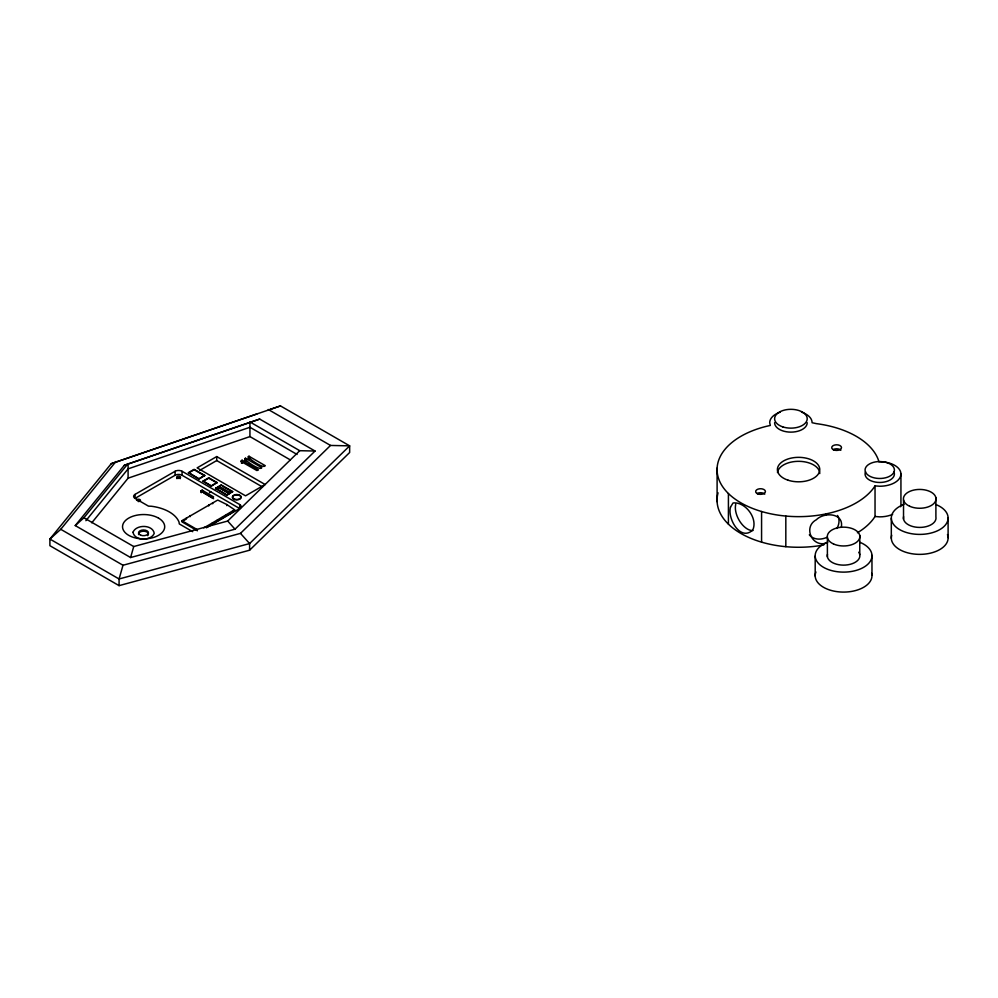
<?xml version="1.0" encoding="UTF-8"?>
<svg xmlns="http://www.w3.org/2000/svg" width="998" height="998" viewBox="0 0 998 998"><rect width="100%" height="100%" fill="white"/><g stroke="black" fill="none" stroke-linecap="round" stroke-linejoin="round"><path stroke-width="1.5" d="M841.289 527.356C844.246 512.785 824.011 511.887 816.364 519.733C802.916 526.844 811.885 547.478 826.194 543.149M115.968 461.488L60.753 529.302L49.9 539.045L119.074 578.977L249.6 543.561L349.649 445.856L330.525 445.445L240.481 533.369L123.004 565.255L119.074 578.977L119.074 585.639L249.6 550.21L349.649 452.506L349.649 445.856L280.475 405.912L111.252 463.683L49.9 539.045L49.9 545.694L119.074 585.639M130.588 557.533L133.732 546.542L227.706 521.043L299.749 450.697L315.044 451.034L235.004 529.189L130.588 557.533L75.249 525.572L124.326 465.293L259.705 419.085L315.044 451.034M900.608 506.747A21.195 12.238 0 0 0 900.932 504.626L900.932 474A21.195 12.238 0 0 1 879.737 486.238L875.034 485.889L873.4 488.272A81.524 47.068 0 0 1 740.94 502.855A81.524 47.068 0 0 1 766.202 426.383L770.331 425.435L769.707 422.715A21.195 12.238 0 0 1 780.311 412.124M875.034 485.889L875.034 516.502L873.4 518.885A81.524 47.068 0 0 1 857.419 532.77M75.249 525.572L83.919 517.787L128.093 463.534L128.093 478.179L91.779 522.79M85.89 520.707L128.093 468.86L249.937 427.269L297.055 454.464M201.184 490.742L212.125 497.69L213.634 496.917L202.394 490.342L201.184 490.742L201.184 492.638M197.429 530.799L181.886 521.817L181.886 520.744L217.739 500.048L226.796 504.539L234.592 509.778L234.592 510.839L207.709 526.744L207.709 525.684L234.592 509.778M192.701 531.672L179.291 523.925L179.041 522.116A36.315 20.97 0 0 0 151.596 506.273L148.465 506.123L135.054 498.389L135.054 494.397L175.124 471.268A4.89 2.819 0 0 1 182.035 471.268L239.682 504.539L239.682 508.543L206.299 527.817M239.682 504.539A4.89 2.819 0 0 1 239.682 508.543L182.035 475.26A4.89 2.819 0 0 0 175.124 475.26L135.054 498.389A4.89 2.819 0 0 1 135.054 494.397M188.447 472.64L194.161 469.334L204.69 475.422L198.976 479.127L188.447 472.64L198.976 478.716L204.69 475.422M188.447 473.04L194.161 469.734L204.69 475.821M216.728 456.56L197.13 467.875L245.545 495.831L265.144 484.517L216.728 456.56L216.728 460.552L262.462 486.962M199.737 470.357L216.728 460.552M203.056 481.073L208.769 477.768L217.003 482.533L211.289 486.226L203.056 481.073L211.289 485.826L217.003 482.533M203.056 481.473L208.769 478.179L217.003 482.932M215.58 488.309L221.294 485.003L232.621 491.54L226.908 495.245L215.58 488.309L226.908 494.846L232.621 491.54M215.58 488.708L221.294 485.003M209.48 492.7L210.865 491.902M218.599 488.783L218.599 487.573L220.022 486.75L229.752 492.363L229.752 493.573L220.022 487.96L220.022 486.75M218.599 487.573L228.317 493.187L229.752 492.363M203.779 527.842L207.709 525.684M202.394 490.342C203.492 492.538 200.274 493.386 201.371 490.617M248.415 456.585C246.93 457.321 263.422 469.422 265.293 465.692L249.338 456.473L248.415 456.585L248.415 459.242M244.959 458.581C243.475 459.317 259.967 471.418 261.838 467.688L245.882 458.469L244.959 458.581L244.959 461.238M241.504 460.577L240.917 461.338L256.873 470.545L258.407 469.933L242.427 460.477L241.504 460.577L241.504 463.234M111.252 463.683L256.935 413.958M270.171 409.43L280.475 405.912M124.326 465.293L259.705 419.085M128.093 478.179L249.937 436.588L290.318 459.903M875.034 516.502L879.737 516.864A21.195 12.238 0 0 0 892.636 514.332M268.262 409.492L330.525 445.445M299.749 450.697L249.937 421.942L249.937 436.588M222.554 486.138L232.621 491.939M203.642 492.962L213.622 498.726M181.886 520.744L197.429 529.726M83.919 517.787L133.732 546.542M60.753 529.302L123.004 565.255M240.481 533.369L249.6 543.561L249.6 550.21M227.706 521.043L235.004 529.189M948.1 517.65L948.1 537.623M935.899 497.728L935.899 516.889A16.305 9.419 0 0 1 919.52 527.418A16.305 9.419 0 0 1 903.577 516.677M903.527 499.973L903.527 519.135M891.314 518.361L891.314 538.334M871.965 555.362L871.965 575.335M859.765 535.439L859.765 554.601M827.392 537.685L827.392 556.847M826.194 513.858L826.194 515.193M815.191 556.086L815.191 576.046M785.825 516.066L785.825 546.679M761.574 511.512L761.574 542.126M728.415 493.536L728.415 524.15M717.1 468.099L717.1 501.67M249.338 456.473L249.338 459.142M249.138 456.448L249.138 459.117M248.901 456.46L248.901 459.117M248.652 456.498L248.652 459.167M245.882 458.469L245.882 461.138M245.67 458.444L245.67 461.113M245.446 458.456L245.446 461.113M245.196 458.494L245.196 461.163M242.427 460.477L242.427 463.134M242.215 460.44L242.215 463.109M241.99 460.452L241.99 463.109M241.741 460.49L241.741 463.159M232.871 510.926L232.871 511.986M230.027 512.685L230.027 513.758M228.317 493.187L228.317 494.397M226.796 504.539L226.796 505.612M226.272 514.956L226.272 516.028M221.855 517.575L221.855 518.648M217.065 520.357L217.065 521.43M212.686 502.68L212.686 503.741M212.25 523.127L212.25 524.187M208.757 504.851L208.757 505.911M202.232 490.33L202.033 492.264M201.808 490.417L201.808 492.313M201.584 490.505L201.584 492.401M190.194 515.567L190.194 516.627M186.439 517.837L186.439 518.898L183.607 520.669L183.607 519.596M182.035 471.268L182.035 475.26M175.124 471.268L175.124 475.26M136.564 500.385A1.959 1.135 0 0 1 138.685 499.262A1.959 1.135 0 0 1 140.444 500.584A1.959 1.135 0 0 1 138.011 501.47M176.896 478.641A1.959 1.135 0 0 1 180.289 478.641M148.191 534.965A4.953 2.857 0 0 1 147.617 535.639M138.647 534.616A4.953 2.857 0 0 1 143.163 531.21A4.953 2.857 0 0 1 148.44 534.229M871.666 573.289A28.393 16.392 0 0 1 842.412 592.076A28.393 16.392 0 0 1 815.927 571.966M859.765 542.251A28.393 16.392 0 0 1 864.705 566.677A28.393 16.392 0 0 1 822.103 566.452A28.393 16.392 0 0 1 827.841 542.076M858.717 552.218A16.305 9.419 0 0 1 845.518 565.068A16.305 9.419 0 0 1 827.442 554.389M947.476 534.554A28.393 16.392 0 0 1 920.331 554.364A28.393 16.392 0 0 1 891.701 535.252M935.899 504.539A28.393 16.392 0 0 1 940.827 528.965A28.393 16.392 0 0 1 898.225 528.728A28.393 16.392 0 0 1 903.976 504.364M823.774 544.958A81.524 47.068 0 0 1 718.061 492.825M900.932 474A21.195 12.238 0 0 0 879.737 461.762L878.964 461.825L878.14 459.305A81.524 47.068 0 0 0 816.364 423.639L812.098 422.715A21.195 12.238 0 0 0 801.506 412.124M893.909 471.817A14.671 8.471 0 0 1 879.737 482.471A14.671 8.471 0 0 1 865.565 471.817M807.207 422.715A16.305 9.419 0 0 1 790.903 432.134A16.305 9.419 0 0 1 774.598 422.715M757.07 493.536A4.89 2.819 0 0 1 764.767 494.122M777.467 472.503A21.195 12.238 0 0 1 799.498 461.338A21.195 12.238 0 0 1 819.77 473.563M833.168 449.611A4.89 2.819 0 0 1 840.865 450.185M837.534 515.455A17.116 12.999 -34.4 0 1 836.885 528.503M827.23 537.223A17.116 12.999 -34.4 0 1 809.316 534.803M752.929 530.549A17.116 9.568 61.5 0 1 739.93 521.542A17.116 9.568 61.5 0 1 735.751 504.264M133.021 532.196C134.443 541.153 151.022 541.253 154.228 533.356C152.756 524.424 136.239 524.274 133.021 532.196M730.486 507.109C727.243 518.623 740.516 541.789 752.754 530.013C758.106 518.536 745.444 501.532 733.056 502.967L730.486 507.109M883.542 461.825L879.737 461.538A14.671 8.471 0 0 0 866.439 473.588A14.671 8.471 0 0 0 890.977 475.46A14.671 8.471 0 0 0 883.542 461.825M158.532 518.112L156.549 517.101A21.083 12.176 0 0 0 123.041 524.062A21.083 12.176 0 0 0 148.215 538.608A21.083 12.176 0 0 0 160.279 519.259L158.532 518.112M234.58 499.549A4.316 2.495 0 0 0 241.054 497.403A4.316 2.495 0 0 0 234.58 495.245A4.316 2.495 0 0 0 234.58 499.549M140.755 535.215A4.953 2.857 0 0 0 148.44 533.019A4.953 2.857 0 0 0 141.292 530.275A4.953 2.857 0 0 0 140.755 535.215M234.58 499.15A4.316 2.495 0 0 0 241.054 497.004A4.316 2.495 0 0 0 234.58 494.846A4.316 2.495 0 0 0 234.58 499.15M177.619 478.242A1.959 1.135 0 0 0 180.551 477.256A1.959 1.135 0 0 0 177.619 476.283A1.959 1.135 0 0 0 177.619 478.242M833.505 543.96A16.305 9.419 0 0 0 859.715 537.897A16.305 9.419 0 0 0 837.509 527.83A16.305 9.419 0 0 0 833.505 543.96M909.64 506.248A16.305 9.419 0 0 0 935.85 500.185A16.305 9.419 0 0 0 913.644 490.105A16.305 9.419 0 0 0 909.64 506.248M758.093 493.985A4.89 2.819 0 0 0 765.429 491.54A4.89 2.819 0 0 0 758.093 489.095A4.89 2.819 0 0 0 758.093 493.985M834.178 450.061A4.89 2.819 0 0 0 841.514 447.615A4.89 2.819 0 0 0 834.178 445.158A4.89 2.819 0 0 0 834.178 450.061M787.983 480.175A21.195 12.238 0 0 0 819.77 469.571A21.195 12.238 0 0 0 787.983 458.98A21.195 12.238 0 0 0 787.983 480.175M782.756 426.882A16.305 9.419 0 0 0 807.207 418.723A16.305 9.419 0 0 0 782.756 410.577A16.305 9.419 0 0 0 782.756 426.882"/></g></svg>
